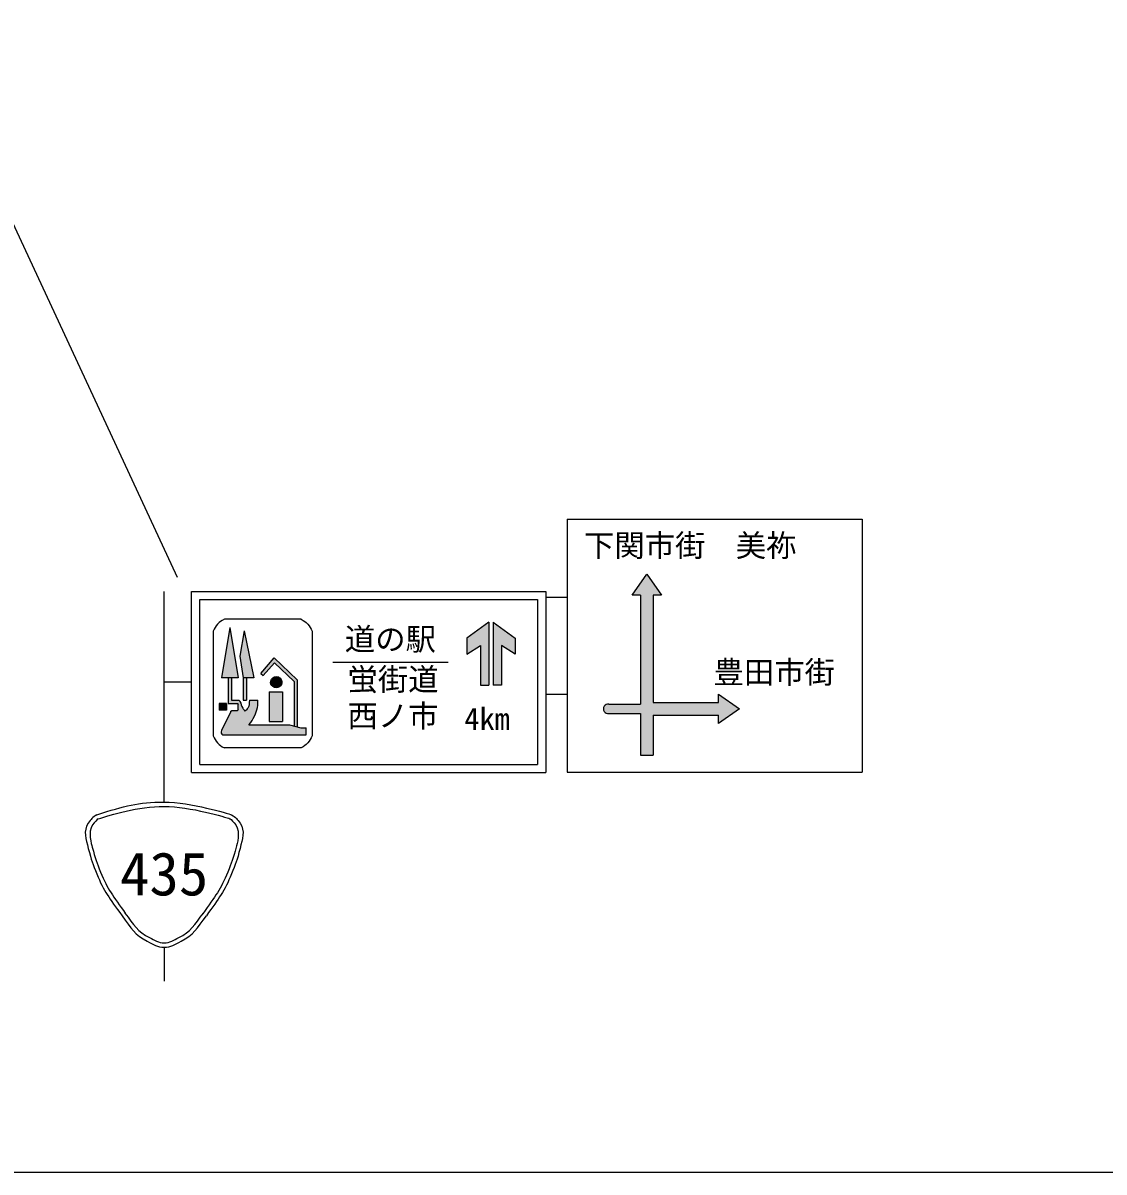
# Model space of a CAD drawing. Units: millimetres, scale not verified. Extents: x 40004 to 731143, y 20002 to 660685.
# Drawn here: x 271616 to 335730, y 205018 to 273135 of the extents above; entities that cross this region are included whole.
import ezdxf
from ezdxf.enums import TextEntityAlignment as Align

# ---------------------------------------------------------------- set-up
doc = ezdxf.new("R2010")
doc.units = ezdxf.units.MM
doc.header["$LTSCALE"] = 1000.09
doc.layers.add('M-STR-STRC', color=7, linetype='Continuous', lineweight=25)
doc.layers.add('M-TTL-BAND', color=7, linetype='Continuous', lineweight=25)
doc.styles.add('ＭＳ ゴシック', font='')
doc.styles.get('ＭＳ ゴシック').set_extended_font_data('MS Gothic')

msp = doc.modelspace()

# ---------------------------------------------------------------- hatches: boundary and pattern name
at = {"layer": 'M-STR-STRC'}
for points in [[(308243, 232751), (308243, 239219), (307743, 239219), (308618, 240469), (309493, 239219), (308993, 239219), (308993, 232851), (312868, 232851), (312868, 233351), (314118, 232476), (312868, 231601), (312868, 232101), (308993, 232101), (308993, 229726), (308243, 229726), (308243, 232201), (306367, 232201, -0.4631), (306043, 232476, -0.4631), (306367, 232751)], [(283393, 234312), (283891, 237304), (284372, 234312)], [(284668, 234312), (284485, 235590), (284740, 237109), (285317, 234312), (284878, 234312), (284878, 232993), (284682, 232993), (284682, 234312)], [(299249, 237610), (297937, 236673), (297937, 235720), (298742, 236238), (298741, 233881), (299247, 233880)], [(300000, 233880), (299494, 233880), (299493, 237610), (300805, 236673), (300805, 235721), (300000, 236238)], [(285722, 234574), (286513, 235496), (287886, 234188), (287886, 231409), (287691, 231457), (287691, 234105), (286527, 235213), (285870, 234446)], [(287007, 231716), (287007, 233475), (286226, 233475), (286226, 231716)], [(283247, 232797), (283686, 232797), (283686, 232407), (283247, 232407)]]:
    msp.add_hatch(color=256, dxfattribs=at).paths.add_polyline_path(points)
h = msp.add_hatch(color=256, dxfattribs=at)
edge = h.paths.add_edge_path()
edge.add_spline(control_points=[(286661, 234397), (286486, 234407), (286355, 234285), (286311, 234115), (286276, 233984), (286328, 233871), (286439, 233793), (286562, 233706), (286696, 233700), (286823, 233780), (286938, 233851), (286989, 233961), (286965, 234094), (286934, 234259), (286829, 234388), (286661, 234397)], knot_values=[0, 0, 0, 0, 1, 1, 1, 2, 2, 2, 3, 3, 3, 4, 4, 4, 5, 5, 5, 5], degree=3, periodic=0)
h = msp.add_hatch(color=256, dxfattribs=at)
edge = h.paths.add_edge_path()
edge.add_line((288102, 231357), (288420, 231357))
edge.add_line((288420, 231357), (288420, 230935))
edge.add_line((288420, 230935), (283454, 230935))
edge.add_spline(control_points=[(283454, 230935), (283413, 230965), (283385, 230987), (283368, 231036), (283350, 231092), (283369, 231131), (283391, 231185)], knot_values=[0, 0, 0, 0, 1, 1, 1, 2, 2, 2, 2], degree=3, periodic=0)
edge.add_line((283391, 231185), (283941, 232318))
edge.add_spline(control_points=[(283941, 232318), (283946, 232330), (283948, 232339), (283959, 232345), (283966, 232349), (283971, 232350), (283979, 232351)], knot_values=[0, 0, 0, 0, 1, 1, 1, 2, 2, 2, 2], degree=3, periodic=0)
edge.add_line((283979, 232351), (284313, 232351))
edge.add_line((284313, 232351), (284313, 232351))
edge.add_spline(control_points=[(284313, 232351), (284329, 232361), (284337, 232366), (284348, 232380), (284362, 232397), (284364, 232410), (284369, 232433)], knot_values=[0, 0, 0, 0, 1, 1, 1, 2, 2, 2, 2], degree=3, periodic=0)
edge.add_line((284369, 232433), (284369, 232742))
edge.add_spline(control_points=[(284369, 232742), (284366, 232760), (284364, 232772), (284350, 232784), (284337, 232795), (284325, 232796), (284308, 232797)], knot_values=[0, 0, 0, 0, 1, 1, 1, 2, 2, 2, 2], degree=3, periodic=0)
edge.add_line((284308, 232797), (283784, 232797))
edge.add_line((283784, 232797), (283784, 234312))
edge.add_line((283784, 234312), (283979, 234312))
edge.add_line((283979, 234312), (283979, 232993))
edge.add_line((283979, 232993), (284411, 232993))
edge.add_spline(control_points=[(284411, 232993), (284437, 232982), (284451, 232978), (284467, 232958), (284477, 232945), (284480, 232935), (284487, 232920), (284556, 232766), (284562, 232664), (284649, 232520), (284694, 232446), (284712, 232417), (284776, 232338)], knot_values=[0, 0, 0, 0, 1, 1, 1, 2, 2, 2, 3, 3, 3, 4, 4, 4, 4], degree=3, periodic=0)
edge.add_spline(control_points=[(284776, 232338), (284858, 232403), (284890, 232441), (284944, 232522), (285048, 232677), (285033, 232789), (285042, 232989)], knot_values=[0, 0, 0, 0, 1, 1, 1, 2, 2, 2, 2], degree=3, periodic=0)
edge.add_line((285042, 232989), (285552, 232989))
edge.add_line((285552, 232989), (285552, 232989))
edge.add_spline(control_points=[(285552, 232989), (285554, 232796), (285550, 232727), (285521, 232562), (285483, 232350), (285430, 232236), (285339, 232040), (285239, 231824), (285181, 231747), (285019, 231521)], knot_values=[0, 0, 0, 0, 1, 1, 1, 2, 2, 2, 3, 3, 3, 3], degree=3, periodic=0)
edge.add_line((285019, 231521), (287429, 231521))
edge.add_line((287429, 231521), (288102, 231357))

# ---------------------------------------------------------------- linework, layer by layer
for p, q in [((265488, 273135), (280756, 240275)), ((303898, 243724), (321391, 243724)), ((303898, 243724), (303898, 228723)), ((321391, 243724), (321391, 228723)), ((307743, 239219), (308618, 240469)), ((308618, 240469), (309493, 239219)), ((279990, 226945), (279990, 239441)), ((281618, 228696), (281618, 239441)), ((281618, 239441), (302620, 239441)), ((302620, 239441), (302620, 228696)), ((302620, 239098), (303898, 239098)), ((308243, 239219), (307743, 239219)), ((308243, 239219), (308243, 232751)), ((309493, 239219), (308993, 239219)), ((308993, 239219), (308993, 232851)), ((282107, 238952), (302132, 238952)), ((282107, 229184), (282107, 238952)), ((302132, 238952), (302132, 229184)), ((288109, 237793), (283561, 237793)), ((282905, 237071), (282905, 230883)), ((283891, 237304), (283393, 234312)), ((283891, 237304), (284372, 234312)), ((284740, 237109), (284485, 235590)), ((284740, 237109), (285317, 234312)), ((288766, 237071), (288766, 230883)), ((299249, 237610), (297937, 236673)), ((299249, 237610), (299250, 233880)), ((299493, 237610), (299494, 233880)), ((299493, 237610), (300805, 236673)), ((297937, 236673), (297937, 235720)), ((300805, 236673), (300805, 235721)), ((297937, 235720), (298742, 236238)), ((298742, 236238), (298741, 233881)), ((300805, 235721), (300000, 236238)), ((300000, 236238), (300000, 233881)), ((284485, 235590), (284668, 234312)), ((285722, 234574), (286513, 235496)), ((285870, 234446), (286527, 235213)), ((286513, 235496), (287886, 234188)), ((286527, 235213), (287691, 234105)), ((296824, 235228), (289987, 235228)), ((285722, 234574), (285870, 234446)), ((279990, 234068), (281618, 234068)), ((284372, 234312), (283393, 234312)), ((283784, 234312), (283784, 232797)), ((283979, 234312), (283979, 232993)), ((285317, 234312), (284668, 234312)), ((284682, 234312), (284682, 232993)), ((284878, 234312), (284878, 232993)), ((287691, 234105), (287691, 231457)), ((287886, 234188), (287886, 231409)), ((298741, 233880), (299247, 233880)), ((300000, 233880), (299494, 233880)), ((283979, 232993), (284411, 232993)), ((284682, 232993), (284878, 232993)), ((285042, 232989), (285552, 232989)), ((286226, 233475), (287007, 233475)), ((286226, 233475), (286226, 231716)), ((287007, 233475), (287007, 231716)), ((302620, 233348), (303898, 233348)), ((312868, 232851), (312868, 233351)), ((312868, 233351), (314118, 232476)), ((283686, 232797), (283247, 232797)), ((283247, 232797), (283247, 232407)), ((283686, 232407), (283247, 232407)), ((283941, 232318), (283391, 231185)), ((283686, 232797), (283686, 232407)), ((283784, 232797), (284308, 232797)), ((284313, 232351), (283979, 232351)), ((284369, 232433), (284369, 232742)), ((306367, 232751), (308243, 232751)), ((308993, 232851), (312868, 232851)), ((314118, 232476), (312868, 231601)), ((286226, 231716), (287007, 231716)), ((306367, 232201), (308243, 232201)), ((308243, 232201), (308243, 229726)), ((308993, 232101), (308993, 229726)), ((308993, 232101), (312868, 232101)), ((312868, 231601), (312868, 232101)), ((283454, 230935), (288420, 230935)), ((285019, 231521), (287429, 231521)), ((287429, 231521), (288102, 231357)), ((288102, 231357), (288420, 231357)), ((288420, 230935), (288420, 231357)), ((288109, 230161), (283561, 230161)), ((308243, 229726), (308993, 229726)), ((282107, 229184), (302132, 229184)), ((281618, 228696), (302620, 228696)), ((303898, 228723), (321391, 228723)), ((279990, 218340), (279990, 216340))]:
    msp.add_line(p, q, dxfattribs=at)
msp.add_arc((306322, 232476), 279, 80.60419, 279.39581, dxfattribs=at)
for points, knots in [([(283561, 237793), (283372, 237687), (283291, 237641), (283160, 237497), (283030, 237353), (282992, 237268), (282905, 237071)], [0, 0, 0, 0, 1, 1, 1, 2, 2, 2, 2]), ([(288109, 237793), (288298, 237687), (288379, 237641), (288510, 237497), (288640, 237353), (288678, 237268), (288766, 237071)], [0, 0, 0, 0, 1, 1, 1, 2, 2, 2, 2]), ([(286661, 234397), (286486, 234407), (286355, 234285), (286311, 234115), (286276, 233984), (286328, 233871), (286439, 233793), (286562, 233706), (286696, 233700), (286823, 233780), (286938, 233851), (286989, 233961), (286965, 234094), (286934, 234259), (286829, 234388), (286661, 234397)], [0, 0, 0, 0, 1, 1, 1, 2, 2, 2, 3, 3, 3, 4, 4, 4, 5, 5, 5, 5]), ([(284411, 232993), (284437, 232982), (284451, 232978), (284467, 232958), (284477, 232945), (284480, 232935), (284487, 232920), (284556, 232766), (284562, 232664), (284649, 232520), (284694, 232446), (284712, 232417), (284776, 232338)], [0, 0, 0, 0, 1, 1, 1, 2, 2, 2, 3, 3, 3, 4, 4, 4, 4]), ([(285042, 232989), (285033, 232789), (285048, 232677), (284944, 232522), (284890, 232441), (284858, 232403), (284776, 232338)], [0, 0, 0, 0, 1, 1, 1, 2, 2, 2, 2]), ([(285019, 231521), (285181, 231747), (285239, 231824), (285339, 232040), (285430, 232236), (285483, 232350), (285521, 232562), (285550, 232727), (285554, 232796), (285552, 232989)], [0, 0, 0, 0, 1, 1, 1, 2, 2, 2, 3, 3, 3, 3]), ([(283941, 232318), (283946, 232330), (283948, 232339), (283959, 232345), (283966, 232349), (283971, 232350), (283979, 232351)], [0, 0, 0, 0, 1, 1, 1, 2, 2, 2, 2]), ([(284308, 232797), (284325, 232796), (284337, 232795), (284350, 232784), (284364, 232772), (284366, 232760), (284369, 232742)], [0, 0, 0, 0, 1, 1, 1, 2, 2, 2, 2]), ([(284369, 232433), (284364, 232410), (284362, 232397), (284348, 232380), (284337, 232366), (284329, 232361), (284313, 232351)], [0, 0, 0, 0, 1, 1, 1, 2, 2, 2, 2]), ([(283391, 231185), (283369, 231131), (283350, 231092), (283368, 231036), (283385, 230987), (283413, 230965), (283454, 230935)], [0, 0, 0, 0, 1, 1, 1, 2, 2, 2, 2]), ([(282905, 230883), (282992, 230685), (283030, 230600), (283160, 230456), (283291, 230312), (283372, 230267), (283561, 230161)], [0, 0, 0, 0, 1, 1, 1, 2, 2, 2, 2]), ([(288766, 230883), (288678, 230685), (288640, 230600), (288510, 230456), (288379, 230312), (288298, 230267), (288109, 230161)], [0, 0, 0, 0, 1, 1, 1, 2, 2, 2, 2]), ([(275990, 226197), (277690, 226726), (278401, 226952), (279990, 226945), (281580, 226939), (283753, 226270), (283991, 226197)], [0, 0, 0, 0, 1, 1, 1, 2, 2, 2, 2]), ([(275990, 226197), (275753, 226050), (275641, 225928), (275490, 225697), (275169, 225207), (275355, 224772), (275490, 224197)], [0, 0, 0, 0, 1, 1, 1, 2, 2, 2, 2]), ([(276087, 225958), (276825, 226188), (278439, 226691), (279990, 226691), (281541, 226691), (283654, 226039), (283893, 225965)], [0, 0, 0, 0, 1, 1, 1, 2, 2, 2, 2]), ([(283991, 226197), (284227, 226050), (284339, 225928), (284491, 225697), (284812, 225207), (284625, 224772), (284491, 224197)], [0, 0, 0, 0, 1, 1, 1, 2, 2, 2, 2]), ([(276084, 225962), (276029, 225914), (275850, 225757), (275740, 225593), (275452, 225167), (275672, 224455), (275727, 224276)], [0, 0, 0, 0, 1, 1, 1, 2, 2, 2, 2]), ([(283895, 225965), (283950, 225917), (284130, 225758), (284241, 225593), (284529, 225166), (284308, 224453), (284253, 224274)], [0, 0, 0, 0, 1, 1, 1, 2, 2, 2, 2]), ([(275490, 224197), (275670, 223498), (275757, 223269), (275990, 222697), (276419, 221642), (276728, 221287), (277490, 220197)], [0, 0, 0, 0, 1, 1, 1, 2, 2, 2, 2]), ([(275727, 224276), (275904, 223589), (275990, 223364), (276219, 222802), (276643, 221757), (276949, 221406), (277705, 220325)], [0, 0, 0, 0, 1, 1, 1, 2, 2, 2, 2]), ([(284254, 224276), (284077, 223589), (283990, 223364), (283762, 222802), (283338, 221757), (283031, 221406), (282276, 220325)], [0, 0, 0, 0, 1, 1, 1, 2, 2, 2, 2]), ([(284491, 224197), (284311, 223498), (284223, 223269), (283991, 222697), (283562, 221642), (283253, 221287), (282491, 220197)], [0, 0, 0, 0, 1, 1, 1, 2, 2, 2, 2]), ([(277490, 220197), (278040, 219470), (278249, 219067), (278990, 218696), (279361, 218511), (279576, 218340), (279990, 218340), (280405, 218340), (280620, 218511), (280990, 218696), (281731, 219067), (281941, 219470), (282491, 220197)], [0, 0, 0, 0, 1, 1, 1, 2, 2, 2, 3, 3, 3, 4, 4, 4, 4]), ([(277667, 220373), (278202, 219666), (278402, 219266), (279127, 218913), (279449, 218756), (279632, 218605), (279990, 218605), (280348, 218605), (280532, 218756), (280853, 218913), (281579, 219266), (281779, 219666), (282314, 220373)], [0, 0, 0, 0, 1, 1, 1, 2, 2, 2, 3, 3, 3, 4, 4, 4, 4])]:
    msp.add_open_spline(points, degree=3, knots=knots, dxfattribs=at)
at = {"layer": 'M-TTL-BAND'}
msp.add_line((40004, 205018), (579052, 205018), dxfattribs=at)

# ---------------------------------------------------------------- texts
at = {"layer": 'M-STR-STRC', "style": 'ＭＳ ゴシック'}
for s, p in [('下関市街\u3000美祢', (311192, 241104)), ('道の駅', (293406, 235554))]:
    msp.add_text(s, height=1320, dxfattribs=at).set_placement(p, align=Align.BOTTOM_CENTER)
for s, p in [('蛍街道', (293564, 234887)), ('西ノ市', (293564, 232720))]:
    msp.add_text(s, height=1320, dxfattribs=at).set_placement(p, align=Align.TOP_CENTER)
for s, height, p in [('豊田市街', 1320, (316175, 234646)), ('4km', 1320, (299139, 231886)), ('435', 2566, (279990, 222697))]:
    msp.add_text(s, height=height, dxfattribs=at).set_placement(p, align=Align.MIDDLE_CENTER)

doc.saveas('drawing.dxf')
